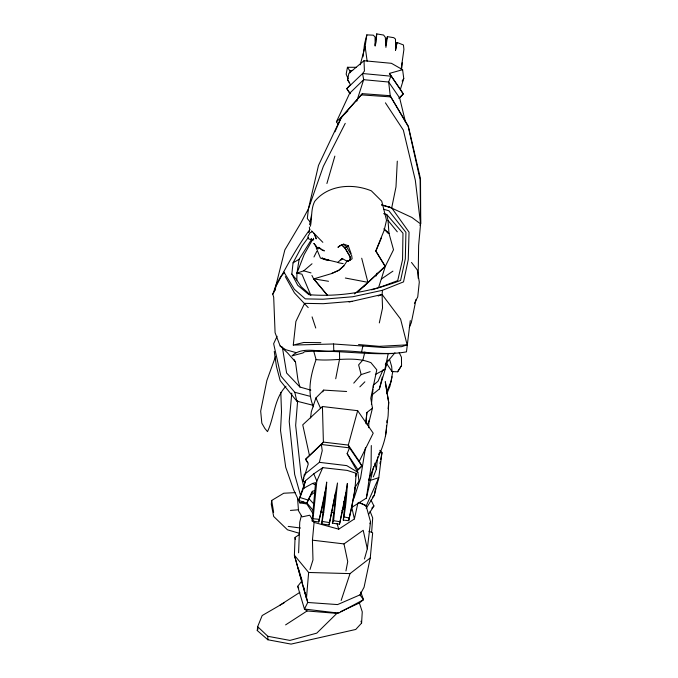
<?xml version="1.0" encoding="UTF-8"?>
<svg xmlns="http://www.w3.org/2000/svg" width="678" height="678" viewBox="0 0 678 678"><rect width="100%" height="100%" fill="white"/><g stroke="black" fill="none" stroke-linecap="round" stroke-linejoin="round"><path stroke-width="1.02" d="M371.307 445.539L371.069 466.142L366.366 498.11L351.797 507.407L354.391 518.958L338.729 529.171L314.092 522.416L309.761 515.212L302.057 516.89L298.515 510.797L297.566 498.483M418.165 278.217L418.623 245.58L420.58 223.884L420.106 179.662L408.215 126.515L390.096 95.691L362.374 93.666L340.873 118.184L318.49 165.424L308.414 208.866L307.312 218.57L309.948 221.706M298.6 552.799L299.752 522.145L301.43 515.348M312.643 239.47L304.117 254.657L296.964 273.124L301.947 274.175L310.855 295.328L301.151 286.726L296.82 280.065L296.964 273.124L299.134 259.259L311.778 239.08M299.371 534.51L295.083 537.408L294.388 555.214L307.744 602.479L304.456 609.047L307.075 610.971L336.89 613.378L338.763 612.514M385.748 45.579L385.926 41.443L387.401 36.654L393.833 37.68L395.511 39.121L395.52 50.274L397.02 42.46L403.444 44.968L403.919 49.367L401.122 69.317M308.363 237.419L302.117 245.911L293.066 262.844L291.82 274.048L297.735 285.319L308.905 294.676C340.153 297.227 371.4 291.582 400.588 280.455L405.3 258.937L405.936 232.359L388.858 210.765L383.892 209.316M397.291 161.152L395.986 186.942L391.672 208.053L411.877 217.452L420.58 223.884L415.317 180.221L403.342 130.108L385.418 102.827M298.769 500.474L305.481 480.736L313.787 473.837L322.753 467.659L347.212 470.405L356.221 473.312L354.713 492.042L348.678 520.687L343.297 520.094L345.916 492.796L339.475 524.204L332.381 523.153L334.593 506.424L335.474 493.126L329.076 525.009L321.703 523.933L325.126 491.66L318.745 521.967L312.168 520.992L315.558 482.617L312.465 483.482L303.388 488.465L298.769 500.474L306.829 503.127L312.431 491.321L315.202 490.423M284.192 602.75L262.166 615.548L257.657 626.675L257.259 630.532L267.869 639.769L291.074 644.1L355.738 629.464L361.594 623.107L362.255 611.853L359.391 602.979L363.518 599.683L360.73 591.996M371.62 532.544L372.697 517.924L370.069 511.271M375.536 40.307L376.731 33.9L383.621 35.061L385.35 37.383L385.918 47.384L387.401 36.654M322.753 467.659L316.829 481.066L313.05 518.746L312.168 520.992M297.65 400.588L295.659 425.343L301.21 475.998L304.151 488.185M401.774 68.198L402.215 62.723M308.643 572.478L306.439 598.598L294.388 555.214L308.643 572.478L350.034 573.605L370.256 557.952L372.663 532.849L368.908 531.255M365.934 423.682L366.874 412.478L372.459 408.173L370.781 398.257L376.799 369.807L370.925 362.662C353.263 355.679 334.364 361.544 316.075 359.603C310.897 374.434 306.693 391.901 313.507 406.817M291.786 393.13L289.209 421.513L294.659 474.439L300.634 495.686M309.999 569.486L312.973 559.926L312.439 540.171L314.092 522.416M368.696 480.109C374.756 461.998 386.511 445.251 386.494 425.538M386.799 422.394L387.002 420.292M388.113 408.758L388.714 402.461L385.29 381.68L386.621 390.52M410.283 320.601L406.461 351.857C382.299 356.314 358.086 350.06 333.788 350.806C320.508 353.196 302.795 345.424 291.989 355.874L302.964 352.967L304.6 351.704C333.703 349.602 362.781 354.738 391.808 353.543M295.15 492.643L283.751 493.228L271.683 500.466L271.293 504.322L273.675 516.458L287.472 529.806L299.507 533.34M379.316 322.914L382.536 307.965L382.07 294.455L382.485 290.286L403.529 281.887L408.258 259.632L409.054 232.181L391.655 207.841L381.646 204.773M343.297 520.094C345.661 508.11 346.772 495.66 347.373 483.422L344.144 503.347L339.475 524.204M371.408 404.52L372.358 395.333M372.569 393.299L372.993 389.214M373.205 387.172L373.417 385.129M373.324 476.939L376.375 469.168L377.654 456.853M316.109 246.428L318.211 248.953L313.965 243.529M365.815 422.402L366.874 412.478M293.277 345.068L295.879 321.491L304.591 303.354L323.22 303.693L352.145 301.312L382.07 294.455L400.588 319.075L407.139 344.856L401.546 346.678L383.646 347.509L333.568 343.983L293.277 345.068L303.752 342.483L320.864 342.67M332.381 523.153L333.601 520.679L337.5 482.982L329.076 525.009M310.583 417.945L311.295 411.868L315.931 397.927L323.686 390.096L346.619 391.494M395.494 50.342L397.02 42.46M364.45 559.019L367.323 548.824L370.527 521.746L366.061 505.644L359.018 502.356M321.703 523.933C324.304 510.203 325.999 496.059 326.694 482.05L323.847 500.101L318.745 521.967M379.807 450.336L381.977 452.548L378.799 477.651L374.273 495.398L366.205 508.373M385.485 436.03L388.113 415.834L388.714 402.461L386.765 391.503L391.045 381.545L392.723 371.62M362.984 56.859L364.578 43.663L366.832 34.892L373.315 35.171L375.061 37.01L375.154 46.07L376.197 41.621L376.731 33.9M375.002 45.434L375.307 43.367M355.128 487.829L351.865 506.78L348.678 520.687M309.6 224.689L311.482 215.316M360.213 64.808L365.128 46.528L366.832 34.892M365.484 447.565L360.611 477.846L353.95 498.44M368.679 427.725L368.993 420.352M375.553 488.253L374.273 495.398L372.425 497.296M379.96 463.769L380.324 461.726M380.689 459.684L381.977 452.548M356.06 67.3L347.441 67.283L346.161 74.148L348.17 78.843M345.941 570.918L347.729 561.57L343.992 543.917L363.196 530.298L367.323 548.824M338.22 124.362L336.424 121.811L349.679 93.267L346.805 88.657L350.433 84.657L347.594 79.835L348.856 73.377L364.001 60.74L391.452 63.317L402.605 69.698L403.766 78.521L400.393 89.343L403.266 93.954L399.647 97.954L405.588 122.43M305.558 482.609L302.998 481.066L304.261 474.617L319.363 462.337L322.228 450.667L321.364 444.488L323.389 442.098L322.431 406.52L357.67 410.69L373.214 433.174L359.255 461.337L361.916 466.006L358.094 469.905L347.136 453.65L349.509 447.861L348.297 445.082L357.67 410.69M335.72 378.756L339.61 358.908L339.483 351.526M416.029 299.464L411.343 322.575L409.317 327.406M388.24 353.441L384.867 369.391L375.341 374.459M370.256 557.952L364.069 587.224L359.95 594.877L337.602 604.581L307.744 602.479L305.185 592.589M355.611 476.142L356.221 473.312M361.628 351.746L362.959 345.687M354.391 518.958L357.916 502.949M392.07 376.773L389.96 386.206L386.977 393.376M366.366 498.11L373.637 466.684M364.866 352.009L362.916 359.976L358.62 364.874L361.171 374.595L353.755 383.129M372.459 408.173L369.247 421.148L367.213 424.75M372.163 394.808L379.366 388.977L382.333 377.078M303.388 488.465L305.481 480.736M369.968 523.772L370.527 521.746M326.906 183.501L334.864 156.109M379.366 388.977L387.943 360.026M386.663 214.443L402.978 233.215L402.554 259.615L397.706 280.624L378.502 287.836L385.307 266.352L393.511 249.758L388.977 233.342L388.019 220.46L386.663 214.443L383.638 213.629M302.998 481.066L303.93 478.041M304.549 476.024L308.27 463.938L305.617 459.26L323.389 442.098L348.297 445.082L359.255 461.337M276.853 283.59L274.624 290.659L284.853 249.902L300.778 223.096L308.414 208.866L323.33 166.356L345.238 123.345M356.789 101.149L363.671 79.682L362.594 73.521L364.425 71.071L364.001 60.74M341.153 600.479L350.034 573.605M312.304 231.69L309.922 232.868L307.854 236.715L308.821 239.054L310.931 239.554L311.304 238.453M274.641 290.726L275.649 287.887M276.649 285.048C286.743 266.013 297.15 246.707 310.032 229.257M310.821 390.13L299.939 387.036L298.006 380.333L295.472 361.916L287.489 352.823L280.15 345.966L275.082 332.712L273.692 297.201L272.793 294.159L276.065 285.006L280.726 276.463L284.624 272.395M306.829 503.127L312.431 491.321M310.414 226.232C312.236 218.045 310.677 209.299 314.677 201.4C328.135 184.78 352.594 183.119 371.341 190.84L381.739 201.171L386.511 220.274L384.223 230.181L375.731 251.055L385.087 266.301L358.459 291.455M375.985 276.082L377.121 273.141M275.497 356.628L266.869 380.502L260.674 411.139L261.835 423.199L264.852 428.454L267.505 431.623C274.497 416.834 274.048 398.537 285.963 386.24M381.553 237.546L375.917 251.055L385.307 266.352L363.544 286.794M419.911 225.266L420.741 223.376L420.496 178.823L408.309 126.125L390.096 95.691M257.259 630.532L258.098 628.633M383.155 369.603L378.044 381.231L373.247 385.274M385.29 364.756L386.138 362.815M365.883 506.686L378.799 477.651L369.993 480.507M334.94 131.812L341.831 116.54L362.374 93.666M277.107 336.254L273.641 343.721L280.887 376.095L294.828 392.308L296.828 401.164L313.117 405.308M313.973 256.987L316.736 251.419M322.745 391.901L323.686 390.096M414.411 303.329L417.741 296.888L419.292 282.107L417.301 269.954L411.495 262.445M386.85 363.933L392.045 371.586L397.63 371.79L401.554 365.544L401.452 357.204L399.198 352.645M272.793 294.159L274.31 291.667M378.451 454.446L380.57 451.023M397.63 371.79L401.554 365.544M402.156 81.063L403.766 78.521M368.417 514.627L373.934 505.983L371.002 500.05M354.721 487.846L359.009 481.177L357.857 472.303L347.136 453.65M308.515 232.596L309.693 230.851M347.483 260.445L343.831 265.827L338.737 270.293L331.593 273.488M359.95 594.877L363.518 599.683L338.559 613.132L304.456 609.047L297.693 586.309L302.117 580.724L298.312 568.274M387.647 361.527L394.96 352.772M371.815 508.153L373.934 505.983M341.89 510.61L344.729 507.746M359.849 386.867L364.874 381.824M336.89 613.378L316.77 633.142L289.947 640.413L267.852 636.295L257.657 626.675M349.679 93.267L363.671 79.682L388.655 82.03L399.647 97.954M337.89 262.361L342.059 258.437M398.757 98.276L403.266 93.954L389.401 73.41L402.605 69.698M336.424 121.811L342.5 116.057M344.771 113.896L347.806 111.014M343.738 501.762L345.255 500.33M357.416 470.227L361.916 466.006L349.509 447.861L321.364 444.488L305.617 459.26L307.973 462.718M322.431 406.52L302.744 424.835L309.431 455.362M343.916 265.878L338.805 270.353L331.644 273.565L313.685 278.912L311.914 275.463M296.964 273.124L303.769 270.827L312.016 263.776M354.408 293.921L368.061 282.412M340.009 245.673L337.924 247.301L341.356 244.885L343.712 244.173L348.416 245.775L345.085 248.08L341.992 245.131M310.804 495.143L314.143 492.669M340.949 260.072L342.661 258.852M381.519 278.912L392.926 271.141M285.599 624.887L307.075 610.971M279.912 605.183L299.854 592.343M293.066 262.844L299.134 259.259M347.399 261.462L350.365 259.742L349.958 256.589L345 248.089L342.076 245.114L339.932 245.69M341.983 258.411L347.5 261.488L350.467 259.767L350.068 256.606L345.085 248.08M342.076 245.114L343.712 244.173L346.729 247.139L351.704 255.665L352.111 258.827L347.5 261.488M340.636 611.649L359.391 602.979M378.154 295.972L382.07 294.455M361.171 374.595L370.154 371.646M371.586 289.845L377.51 288.125M349.094 302.032L352.145 301.312M382.485 290.286L352.806 296.744L323.033 299.235L305.295 298.879L294.337 289.303L283.921 272.073M280.802 392.299L281.497 411.961L280.531 430.538L285.718 467.261L293.523 489.618L299.803 502.83L303.803 502.051M347.441 67.283L349.814 70.749L352.696 70.453M407.139 344.856L379.307 346.348L358.552 344.534M290.438 510.424L298.651 509.771M331.059 512.738L334.195 512.5M361.255 94.886L390.613 96.869M313.05 518.746L319.499 519.323M312.439 540.171L343.992 543.917M319.363 462.337L346.738 465.616L357.857 472.303M288.218 526.399L300.524 528.035M310.931 239.554L313.634 239.953L313.473 238.224M322.533 521.484L329.432 522.585M299.803 502.83L306.854 503.983L312.702 513.102M328.508 281.285L313.694 278.827L327.245 295.015M333.601 520.679L340.025 521.763M320.652 511.932L323.762 512.492M338.542 262.776L343.161 263.64M345.339 278.022L367.9 282.319L361.705 258.225M344.28 516.95L349.45 518.102M337.958 262.394L324.991 259.301L321.957 258.03L329.144 260.377L325.923 259.928L320.431 258.064L316.126 247.606M294.828 392.308L309.787 396.215M296.049 352.619L285.667 349.695L280.15 345.966M303.769 270.827L310.999 272.903M381.587 205.036L391.655 207.841M299.634 497.389L307.965 500.025M388.723 206.883L391.672 208.053M387.13 232.571L388.977 233.342L383.841 228.825M359.323 502.788L366.061 505.644M312.465 483.482L315.228 484.728M321.058 248.86L318.575 247.326L321.635 249.809L324.355 250.902L322.703 249.885M384.358 229.537L388.748 233.401M322.847 242.326L311.592 230.867M299.939 387.036L286.616 373.019L282.328 347.034M316.134 246.267L313.939 243.495M308.583 498.254L313.329 503.423M308.219 307.592L294.43 292.896L285.302 276.573M306.676 502.771L313.397 510.644M313.685 278.912L327.271 295.159M291.82 274.048L296.82 280.065M388.019 220.46L397.3 231.808M296.828 401.164L280.167 380.621L276.454 366.493L274.259 351.399M350.365 93.742L346.805 88.657L362.594 73.521L390.825 76.173L388.655 82.03L390.426 97.301M389.401 73.41L400.393 89.343M347.594 79.835L349.323 82.428M293.811 359.289L295.472 361.916M297.693 586.309L298.701 588.131M315.931 397.927L320.635 408.444M313.787 473.837L316.829 481.066M313.965 233.308L316.262 238.885L315.151 235.571M348.314 245.792L351.102 253.614M360.959 621.175L361.594 623.107M312.075 316.88L315.753 328.033M337.068 523.594L338.729 529.171M389.545 359.323L391.698 366.645L392.045 371.586M313.745 351.221L316.075 359.603M374.832 463.184L376.375 469.168M303.905 587.64L304.668 590.606M271.683 500.466L273.641 512.28M365.128 46.528L367.154 61.181M309.346 227.02L309.617 229.435M295.083 537.408L295.303 539.468M349.814 70.749L349.941 72.826M333.568 343.983L333.788 350.806M267.852 636.295L267.869 639.769"/></g></svg>
